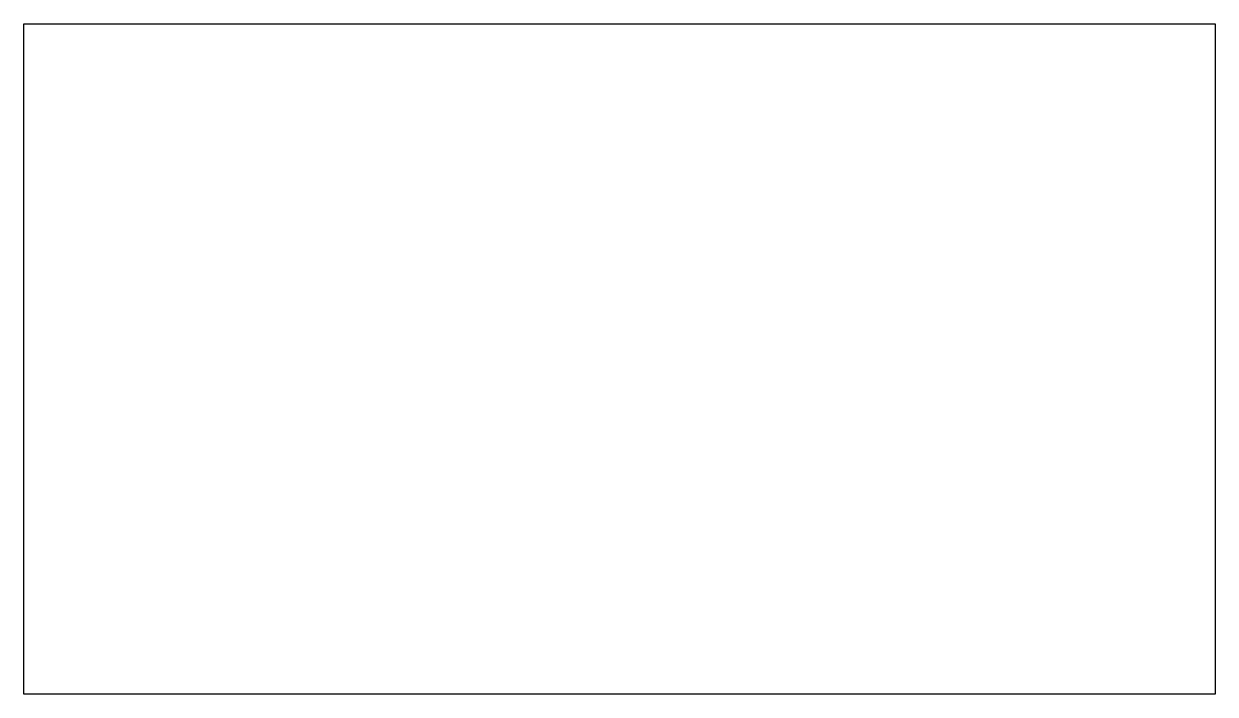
# Model space of a CAD drawing. Header units: inches. Extents: x 0 to 1280, y -720 to 0.
import ezdxf

# ---------------------------------------------------------------- set-up
doc = ezdxf.new("R2010")
doc.units = ezdxf.units.IN
doc.header["$MEASUREMENT"] = 0
doc.layers.add('Camada 1', color=7, linetype='Continuous')
picture_1 = doc.add_image_def('image1.png', size_in_pixel=(765, 401))

msp = doc.modelspace()

# ---------------------------------------------------------------- pictures from other files: only their frames are drawn
at = {"layer": 'Camada 1'}
image = msp.add_image(picture_1, insert=(0, -720), size_in_units=(1280, 720), dxfattribs=at)

doc.saveas('drawing.dxf')
